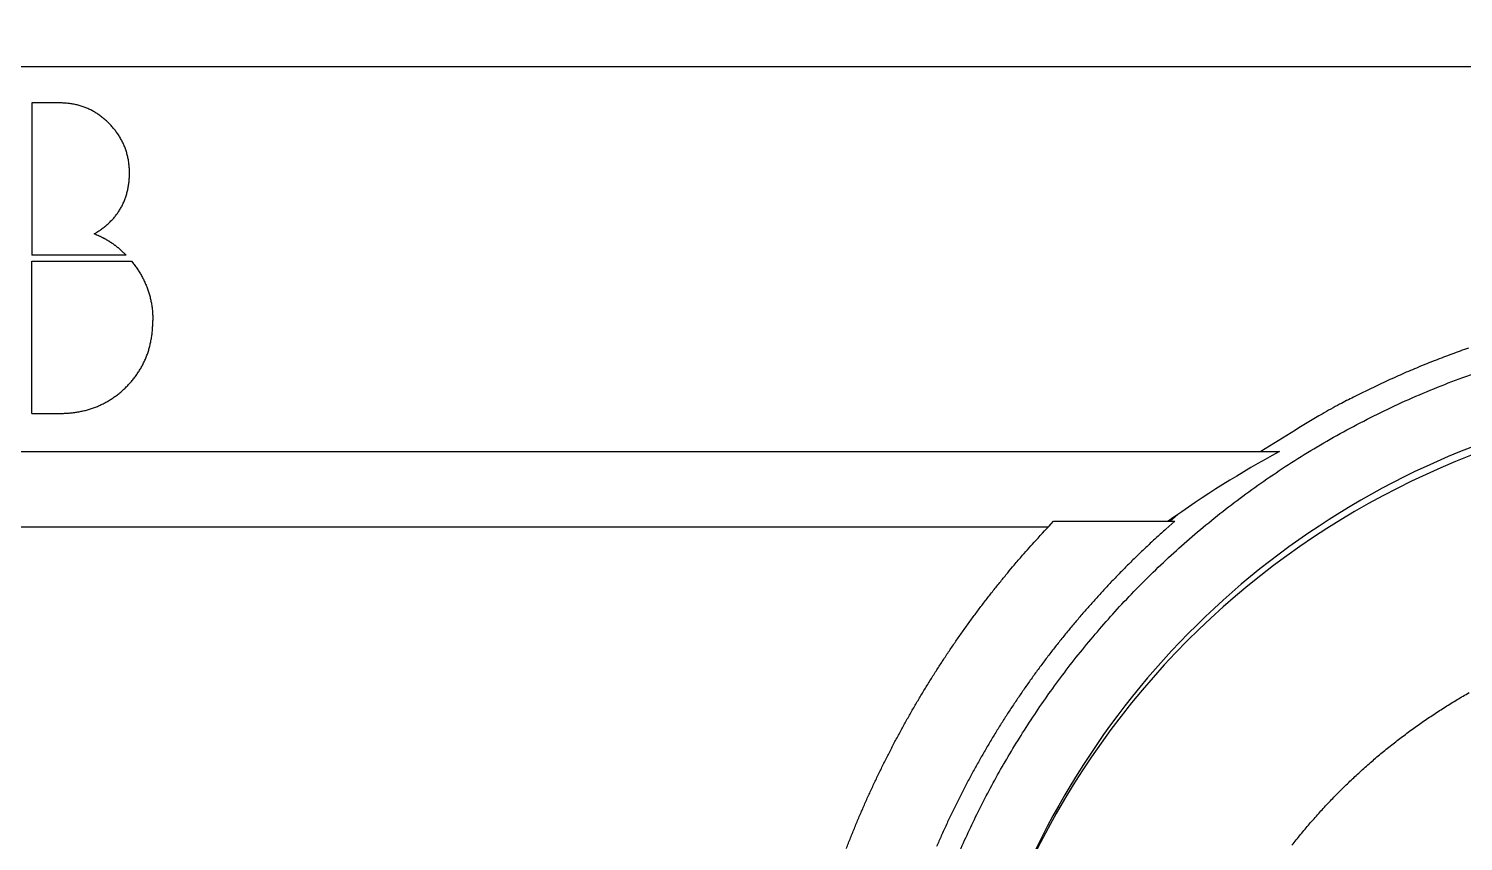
# Model space of a CAD drawing. Header units: millimetres. Extents: x 0 to 840, y -1485 to 297.
# Drawn here: x 185.591 to 188.112, y -1303.787 to -1302.358 of the extents above; entities that cross this region are included whole.
import ezdxf

# ---------------------------------------------------------------- set-up
doc = ezdxf.new("R2010")
doc.units = ezdxf.units.MM

# ---------------------------------------------------------------- blocks, each defined once
blk = doc.blocks.new('OTM30F3M_(40_60_63_80_100_125)_M')
blk.add_lwpolyline([(15.95, 3.6592), (15.95, 2.9009), (7.1443, 2.9009), (7.1443, 7.005), (15.95, 7.005), (15.95, 6.3043)])
at = {"linetype": 'Continuous'}
for points in [[(7.18, 7.005), (15.82, 7.005)], [(7.1443, 6.3276), (10.6432, 6.3276)], [(10.2365, 6.1946), (7.1443, 6.1946)]]:
    blk.add_lwpolyline(points, dxfattribs=at)
at = {"color": 1, "linetype": 'Continuous'}
for points in [[(8.4507, 6.9407), (8.4507, 6.6729)], [(8.6162, 6.6729), (8.4507, 6.6729)], [(8.4507, 6.6624), (8.6259, 6.6624)], [(8.4507, 6.3946), (8.4507, 6.6624)]]:
    blk.add_lwpolyline(points, dxfattribs=at)
for points in [[(8.5599, 6.7104), (8.5634, 6.7124, 0.005995), (8.5667, 6.7145, 0.006158), (8.5699, 6.7166, 0.006327), (8.573, 6.7188, 0.006488), (8.576, 6.721, 0.006652), (8.579, 6.7233, 0.006806), (8.5818, 6.7257, 0.006962), (8.5845, 6.7281, 0.007105), (8.5872, 6.7306, 0.007246), (8.5897, 6.7331, 0.007374), (8.5922, 6.7356, 0.007496), (8.5945, 6.7383, 0.007603), (8.5968, 6.7409, 0.007701), (8.5989, 6.7437, 0.007783), (8.601, 6.7465, 0.007853), (8.603, 6.7493, 0.007906), (8.6048, 6.7522, 0.007945), (8.6066, 6.7551, 0.007966), (8.6083, 6.7581, 0.007972), (8.6099, 6.7612, 0.007961), (8.6114, 6.7643, 0.007933), (8.6128, 6.7675, 0.00789), (8.6141, 6.7707, 0.00783), (8.6153, 6.774, 0.007758), (8.6164, 6.7773, 0.007668), (8.6174, 6.7807, 0.00757), (8.6183, 6.7841, 0.007454), (8.6191, 6.7876, 0.007332), (8.6198, 6.7911, 0.007198), (8.6204, 6.7947, 0.007061), (8.621, 6.7984, 0.006907), (8.6214, 6.8021, 0.006759), (8.6217, 6.8059, 0.006597), (8.622, 6.8097, 0.006397), (8.6221, 6.8136, 0.006266), (8.6222, 6.8175, 0.006364), (8.6221, 6.8214, 0.00658), (8.622, 6.8253, 0.006996), (8.6217, 6.8292, 0.007295), (8.6213, 6.833, 0.007321), (8.6208, 6.8367, 0.007393), (8.6203, 6.8404, 0.007536), (8.6196, 6.8441, 0.007654), (8.6187, 6.8477, 0.007727), (8.6178, 6.8513, 0.007796), (8.6168, 6.8548, 0.007856), (8.6157, 6.8583, 0.007902), (8.6144, 6.8617, 0.007927), (8.6131, 6.8651, 0.007938), (8.6116, 6.8684, 0.007932), (8.6101, 6.8717, 0.007911), (8.6084, 6.875, 0.007875), (8.6066, 6.8782, 0.007821), (8.6048, 6.8814, 0.007752), (8.6028, 6.8845, 0.007672), (8.6007, 6.8876, 0.007584), (8.5985, 6.8906, 0.007467), (8.5962, 6.8936, 0.007341), (8.5937, 6.8965, 0.007231), (8.5912, 6.8994, 0.007103), (8.5886, 6.9023, 0.006927), (8.5859, 6.9051, 0.006881), (8.5831, 6.9078, 0.006971), (8.5802, 6.9104, 0.007163), (8.5773, 6.9129, 0.007361), (8.5744, 6.9153, 0.007449), (8.5714, 6.9176, 0.007545), (8.5684, 6.9198, 0.007662), (8.5653, 6.9219, 0.007764), (8.5621, 6.9238, 0.007837), (8.559, 6.9257, 0.007901), (8.5558, 6.9274, 0.007952), (8.5525, 6.9291, 0.007989), (8.5492, 6.9306, 0.008007), (8.5458, 6.932, 0.00801), (8.5424, 6.9333, 0.007995), (8.539, 6.9345, 0.007967), (8.5355, 6.9356, 0.007926), (8.5319, 6.9366, 0.007861), (8.5284, 6.9375, 0.007775), (8.5247, 6.9383, 0.007703), (8.5211, 6.9389, 0.007657), (8.5173, 6.9395, 0.007474), (8.5136, 6.9399, 0.007151), (8.5098, 6.9403, 0.007285), (8.5059, 6.9405, 0.007924), (8.502, 6.9406, 0.006615), (8.4981, 6.9407, 0.003218), (8.4941, 6.9407, 0.001225), (8.4902, 6.9407, 0.000074), (8.4863, 6.9407, -0.000313), (8.4823, 6.9407, -0.000016), (8.4782, 6.9407, 0.000076), (8.4744, 6.9407, 0.000007), (8.4709, 6.9407, -0.000023), (8.4665, 6.9407, 0.000001), (8.4596, 6.9407, 0.000003), (8.4507, 6.9407, -0.000001)], [(8.6162, 6.6729), (8.615, 6.6741, 0.002774), (8.6138, 6.6753, 0.002781), (8.6126, 6.6765, 0.00279), (8.6114, 6.6777, 0.0028), (8.6102, 6.6789, 0.002809), (8.609, 6.68, 0.002817), (8.6077, 6.6812, 0.002824), (8.6065, 6.6823, 0.002831), (8.6052, 6.6834, 0.002836), (8.6039, 6.6845, 0.002841), (8.6027, 6.6856, 0.002845), (8.6014, 6.6866, 0.002848), (8.6, 6.6877, 0.00285), (8.5987, 6.6887, 0.002852), (8.5974, 6.6897, 0.002852), (8.596, 6.6907, 0.002852), (8.5947, 6.6917, 0.002851), (8.5933, 6.6927, 0.002849), (8.5919, 6.6937, 0.002846), (8.5905, 6.6946, 0.002843), (8.5891, 6.6955, 0.002838), (8.5877, 6.6964, 0.002831), (8.5863, 6.6973, 0.002827), (8.5848, 6.6982, 0.002825), (8.5833, 6.6991, 0.00281), (8.5819, 6.7, 0.002785), (8.5804, 6.7008, 0.002799), (8.5789, 6.7016, 0.002846), (8.5774, 6.7024, 0.002754), (8.5759, 6.7032, 0.002561), (8.5743, 6.704, 0.002815), (8.5728, 6.7048, 0.003339), (8.5712, 6.7055, 0.002519), (8.5697, 6.7063, 0.000859), (8.5683, 6.7069, 0.003533), (8.5665, 6.7077, 0.006012), (8.5637, 6.7088, 0.002906), (8.5599, 6.7104, 0.001531)], [(8.6259, 6.6624), (8.6283, 6.6594, -0.005239), (8.6307, 6.6563, -0.005316), (8.633, 6.6532, -0.005392), (8.6352, 6.65, -0.005462), (8.6373, 6.6468, -0.005531), (8.6394, 6.6436, -0.005593), (8.6413, 6.6404, -0.005653), (8.6432, 6.6371, -0.005705), (8.645, 6.6338, -0.005754), (8.6467, 6.6305, -0.005797), (8.6483, 6.6272, -0.005833), (8.6498, 6.6238, -0.00586), (8.6513, 6.6204, -0.005889), (8.6527, 6.617, -0.005917), (8.654, 6.6135, -0.005914), (8.6552, 6.61, -0.005882), (8.6563, 6.6065, -0.005931), (8.6573, 6.603, -0.006042), (8.6583, 6.5994, -0.005854), (8.6592, 6.5958, -0.005447), (8.6599, 6.5922, -0.005984), (8.6607, 6.5885, -0.007086), (8.6613, 6.5847, -0.005334), (8.6618, 6.5811, -0.001823), (8.6623, 6.5778, -0.007451), (8.6626, 6.5736, -0.012575), (8.663, 6.5669, -0.006026), (8.6633, 6.5582, -0.003162)], [(8.4507, 6.3946), (8.4548, 6.3946, 0), (8.4589, 6.3946, -0.000002), (8.463, 6.3946, 0), (8.4672, 6.3946, 0.000009), (8.4713, 6.3946, -0.000002), (8.4754, 6.3946, -0.000034), (8.4795, 6.3946, 0.000008), (8.4836, 6.3946, 0.000135), (8.4877, 6.3946, -0.000031), (8.4919, 6.3946, -0.000531), (8.496, 6.3946, 0.00015), (8.5001, 6.3946, 0.002194), (8.5042, 6.3947, 0.003654), (8.5082, 6.3948, 0.004895), (8.5122, 6.395, 0.005391), (8.5162, 6.3953, 0.005176), (8.5201, 6.3957, 0.00516), (8.524, 6.3962, 0.005322), (8.5279, 6.3967, 0.005434), (8.5317, 6.3973, 0.00549), (8.5355, 6.398, 0.005559), (8.5392, 6.3988, 0.005634), (8.5429, 6.3996, 0.005703), (8.5465, 6.4005, 0.005762), (8.5501, 6.4016, 0.005818), (8.5537, 6.4026, 0.005868), (8.5572, 6.4038, 0.005914), (8.5607, 6.4051, 0.005951), (8.5642, 6.4064, 0.005983), (8.5676, 6.4078, 0.006008), (8.5709, 6.4093, 0.006026), (8.5743, 6.4109, 0.006037), (8.5775, 6.4125, 0.006041), (8.5808, 6.4143, 0.006038), (8.584, 6.4161, 0.006027), (8.5872, 6.4179, 0.006011), (8.5903, 6.4199, 0.005985), (8.5934, 6.422, 0.005954), (8.5964, 6.4241, 0.005917), (8.5994, 6.4263, 0.005877), (8.6024, 6.4286, 0.005822), (8.6053, 6.431, 0.005763), (8.6082, 6.4334, 0.00571), (8.611, 6.4359, 0.00565), (8.6138, 6.4385, 0.005563), (8.6166, 6.4412, 0.005526), (8.6193, 6.444, 0.005557), (8.6219, 6.4468, 0.00566), (8.6245, 6.4496, 0.005769), (8.6269, 6.4525, 0.005813), (8.6293, 6.4554, 0.005862), (8.6316, 6.4583, 0.005925), (8.6338, 6.4613, 0.00598), (8.636, 6.4644, 0.006019), (8.638, 6.4675, 0.006055), (8.64, 6.4706, 0.006085), (8.6419, 6.4738, 0.006109), (8.6437, 6.477, 0.006123), (8.6455, 6.4802, 0.006132), (8.6471, 6.4835, 0.006133), (8.6487, 6.4868, 0.006125), (8.6502, 6.4902, 0.006108), (8.6516, 6.4936, 0.006091), (8.653, 6.4971, 0.006074), (8.6542, 6.5006, 0.006023), (8.6554, 6.5041, 0.005945), (8.6565, 6.5077, 0.005948), (8.6575, 6.5114, 0.006013), (8.6584, 6.515, 0.00578), (8.6593, 6.5187, 0.00534), (8.66, 6.5225, 0.005824), (8.6607, 6.5263, 0.006843), (8.6613, 6.5303, 0.005107), (8.6619, 6.534, 0.001736), (8.6623, 6.5374, 0.007079), (8.6627, 6.5419, 0.011794), (8.663, 6.5489, 0.00559), (8.6633, 6.5582, 0.002918)]]:
    blk.add_lwpolyline(points, format="xyb", dxfattribs=at)
at = {"color": 4, "linetype": 'Continuous'}
for points in [[(10.9755, 6.5095, 0.004856), (10.946, 6.4989, 0.004955), (10.9166, 6.4877, 0.004814), (10.8875, 6.476, 0.004496), (10.8589, 6.4638, 0.004967), (10.83, 6.4507, 0.005933), (10.8008, 6.4367, 0.004502), (10.7735, 6.4233, 0.001526), (10.7489, 6.4108, 0.006374), (10.718, 6.3936, 0.011021), (10.6713, 6.3654, 0.005383), (10.6106, 6.3276, 0.002844)], [(10.0756, 5.6116, -0.012575), (10.1092, 5.6849, -0.012902), (10.1477, 5.7588, -0.013442), (10.1918, 5.8327, -0.013775), (10.2413, 5.9064, -0.014315), (10.2968, 5.9791, -0.014643), (10.3581, 6.0504, -0.015175), (10.4257, 6.1197, -0.015485), (10.4992, 6.1862, -0.015979), (10.5789, 6.2493, -0.016275), (10.6643, 6.3082, -0.016754), (10.7554, 6.3623, -0.016965), (10.8516, 6.4109, -0.017256), (10.9526, 6.4531, -0.017582), (11.0577, 6.4886, -0.018184)], [(12.0931, 6.3043, 0.515375), (10.0783, 5.1413)], [(11.9881, 6.3329, 1.424401), (11.988, 3.6305)], [(10.6432, 6.3276, 0.032085), (10.4477, 6.205)], [(16.1831, 6.3043, 0), (16.1197, 6.3043, 0), (16.0563, 6.3043)], [(13.457, 6.3043), (13.3936, 6.3043), (13.3302, 6.3043), (13.2668, 6.3043), (13.2034, 6.3043), (13.14, 6.3043), (13.0766, 6.3043), (13.0132, 6.3043), (12.9498, 6.3043), (12.8865, 6.3043), (12.823, 6.3043), (12.7595, 6.3043), (12.6962, 6.3043, 0), (12.6333, 6.3043), (12.5694, 6.3043, 0), (12.5041, 6.3043), (12.4427, 6.3043, 0), (12.3871, 6.3043, 0), (12.3159, 6.3043, -0.000001), (12.2061, 6.3043, -0.000001), (12.0623, 6.3043, 0)], [(12.0691, 6.3008), (12.1429, 6.3008, 0), (12.2168, 6.3008, 0), (12.2906, 6.3008, 0), (12.3645, 6.3008, 0), (12.4383, 6.3008, 0), (12.5122, 6.3008), (12.586, 6.3008, 0), (12.6599, 6.3008, 0), (12.7337, 6.3008), (12.8076, 6.3008), (12.8814, 6.3008), (12.9553, 6.3008), (13.0291, 6.3008), (13.103, 6.3008), (13.1768, 6.3008), (13.2507, 6.3008), (13.3245, 6.3008), (13.3984, 6.3008), (13.4722, 6.3008)], [(13.6938, 6.3008, 0), (13.7676, 6.3008)], [(15.3923, 6.3008, 0), (15.4661, 6.3008)], [(15.6878, 6.3008, 0), (15.7615, 6.3008)], [(15.9092, 6.3008, 0), (15.9854, 6.3008)], [(16.2046, 6.3008, 0), (16.3325, 6.3008)], [(9.8821, 5.6295, -0.00289), (9.8894, 5.6483, -0.002888), (9.897, 5.667, -0.002885), (9.9048, 5.6856, -0.002883), (9.9127, 5.7041, -0.002881), (9.9209, 5.7225, -0.002879), (9.9294, 5.7408, -0.002877), (9.938, 5.759, -0.002876), (9.9468, 5.7771, -0.002875), (9.9559, 5.7951, -0.002874), (9.9651, 5.813, -0.002873), (9.9746, 5.8308, -0.002873), (9.9842, 5.8485, -0.002872), (9.9941, 5.866, -0.002872), (10.0041, 5.8835, -0.002873), (10.0144, 5.9008, -0.002872), (10.0249, 5.918, -0.002872), (10.0355, 5.9351, -0.002874), (10.0464, 5.952, -0.00288), (10.0574, 5.9689, -0.002874), (10.0687, 5.9856, -0.002858), (10.0801, 6.0021, -0.002885), (10.0918, 6.0186, -0.002945), (10.1036, 6.0349, -0.002863), (10.1156, 6.0511, -0.002675), (10.1277, 6.067, -0.002956), (10.1402, 6.083, -0.00353), (10.1532, 6.0992, -0.002678), (10.1655, 6.1144, -0.000912), (10.1768, 6.128, -0.003789), (10.1916, 6.1452, -0.006538), (10.215, 6.1712, -0.003195), (10.246, 6.2049, -0.00169)], [(10.4593, 6.205), (10.4434, 6.1911, 0.003308), (10.4278, 6.1769, 0.003316), (10.4123, 6.1626, 0.003317), (10.397, 6.1481, 0.00331), (10.3819, 6.1333, 0.003306), (10.3671, 6.1184, 0.003302), (10.3524, 6.1033, 0.0033), (10.338, 6.088, 0.003296), (10.3237, 6.0725, 0.003294), (10.3097, 6.0569, 0.003291), (10.2959, 6.0411, 0.003289), (10.2823, 6.025, 0.003287), (10.2689, 6.0089, 0.003285), (10.2557, 5.9925, 0.003283), (10.2427, 5.976, 0.003282), (10.23, 5.9593, 0.003281), (10.2175, 5.9424, 0.00328), (10.2052, 5.9254, 0.003279), (10.1932, 5.9082, 0.003279), (10.1813, 5.8909, 0.003279), (10.1697, 5.8734, 0.003279), (10.1584, 5.8558, 0.003277), (10.1472, 5.838, 0.00328), (10.1363, 5.82, 0.003287), (10.1257, 5.8019, 0.00328), (10.1153, 5.7837, 0.003261), (10.1051, 5.7654, 0.003291), (10.0951, 5.7468, 0.00336), (10.0854, 5.7282, 0.003266), (10.076, 5.7094, 0.003051), (10.0668, 5.6907, 0.003371), (10.0578, 5.6715, 0.004026), (10.0488, 5.6517, 0.003054), (10.0406, 5.6331, 0.001038)], [(10.4645, 6.2169), (10.4641, 6.2167, 0.000072), (10.4638, 6.2164, 0.000072), (10.4634, 6.2161, 0.000072), (10.4631, 6.2158, 0.000072), (10.4628, 6.2155, 0.000072), (10.4624, 6.2152, 0.000072), (10.4621, 6.2149, 0.000072), (10.4617, 6.2146, 0.000072), (10.4614, 6.2143, 0.000072), (10.461, 6.214, 0.000072), (10.4607, 6.2137, 0.000072), (10.4603, 6.2134, 0.000072), (10.46, 6.2131, 0.000072), (10.4596, 6.2128, 0.000072), (10.4593, 6.2125, 0.000072), (10.4589, 6.2122, 0.000072), (10.4586, 6.2119, 0.000072), (10.4582, 6.2116, 0.000072), (10.4579, 6.2113, 0.000072), (10.4576, 6.211, 0.000072), (10.4572, 6.2107, 0.000072), (10.4569, 6.2104, 0.000072), (10.4565, 6.2101, 0.000072), (10.4562, 6.2098, 0.000072), (10.4558, 6.2095, 0.000072), (10.4555, 6.2092, 0.000072), (10.4551, 6.2089, 0.000072), (10.4548, 6.2086, 0.000074), (10.4544, 6.2083, 0.000072), (10.4541, 6.208, 0.000067), (10.4538, 6.2077, 0.000074), (10.4534, 6.2074, 0.000088), (10.4531, 6.2071, 0.000067), (10.4527, 6.2068, 0.000023), (10.4524, 6.2065, 0.000094), (10.452, 6.2062, 0.000162), (10.4514, 6.2057, 0.000079), (10.4507, 6.205, 0.000042)], [(10.6651, 5.6351, -0.002846), (10.6726, 5.6446, -0.002845), (10.6803, 5.6541, -0.002845), (10.688, 5.6634, -0.002845), (10.6959, 5.6727, -0.002846), (10.7039, 5.6819, -0.002847), (10.712, 5.691, -0.002849), (10.7201, 5.7, -0.002853), (10.7284, 5.7089, -0.002854), (10.7368, 5.7177, -0.002853), (10.7453, 5.7264, -0.002864), (10.7539, 5.735, -0.002886), (10.7626, 5.7435, -0.002893), (10.7714, 5.7519, -0.002889), (10.7802, 5.7602, -0.002883), (10.7892, 5.7684, -0.002875), (10.7983, 5.7765, -0.002868), (10.8075, 5.7845, -0.002862), (10.8167, 5.7924, -0.002857), (10.8261, 5.8002, -0.002852), (10.8355, 5.8078, -0.002848), (10.8451, 5.8154, -0.002844), (10.8547, 5.8229, -0.00284), (10.8644, 5.8302, -0.002837), (10.8742, 5.8375, -0.002835), (10.8841, 5.8446, -0.002833), (10.894, 5.8516, -0.002832), (10.9041, 5.8585, -0.002831), (10.9142, 5.8653, -0.00283), (10.9244, 5.872, -0.00283), (10.9346, 5.8785, -0.002831), (10.945, 5.885, -0.002832), (10.9554, 5.8913, -0.002834), (10.9659, 5.8975, -0.002836), (10.9764, 5.9036, -0.002839)], [(16.4063, 6.0419, 0), (16.3125, 6.0419, 0), (16.2188, 6.0419, 0), (16.1251, 6.0419, 0), (16.0313, 6.0419, 0), (15.9376, 6.0419, 0), (15.8438, 6.0419, 0), (15.7501, 6.0419, 0), (15.6563, 6.0419, 0), (15.5626, 6.0419, 0), (15.4688, 6.0419, 0), (15.3751, 6.0419, 0), (15.2814, 6.0419, 0), (15.1876, 6.0419, 0), (15.0939, 6.0419, 0), (15.0001, 6.0419, 0), (14.9064, 6.0419, 0), (14.8126, 6.0419, 0), (14.7189, 6.0419, 0), (14.6251, 6.0419, 0), (14.5314, 6.0419, 0), (14.4376, 6.0419)], [(14.3439, 6.0419, 0), (14.2502, 6.0419, 0), (14.1564, 6.0419)], [(14.0627, 6.0419, 0), (13.969, 6.0419, 0), (13.8752, 6.0419, 0), (13.7812, 6.0419, 0), (13.6877, 6.0419)], [(13.5947, 6.0419, 0), (13.5002, 6.0419, 0), (13.4035, 6.0419), (13.3127, 6.0419), (13.2306, 6.0419), (13.1252, 6.0419, 0), (12.9629, 6.0419), (12.7502, 6.0419)], [(16.375, 5.7966, 0), (16.25, 5.7966, 0), (16.125, 5.7966, 0), (16, 5.7966, 0), (15.875, 5.7966, 0), (15.75, 5.7966, 0), (15.625, 5.7966, 0), (15.5, 5.7966, 0), (15.375, 5.7966, 0), (15.25, 5.7966, 0), (15.125, 5.7966, 0), (15, 5.7966, 0), (14.875, 5.7966, 0), (14.75, 5.7966, 0), (14.625, 5.7966, 0), (14.5, 5.7966, 0), (14.375, 5.7966, 0), (14.25, 5.7966, 0), (14.125, 5.7966, 0), (14, 5.7966, 0), (13.875, 5.7966, 0), (13.75, 5.7966, 0), (13.625, 5.7966, 0), (13.5, 5.7966, 0), (13.375, 5.7966, 0), (13.25, 5.7966, 0), (13.1251, 5.7966, 0), (13, 5.7966, 0), (12.8748, 5.7966, 0), (12.75, 5.7966, 0), (12.626, 5.7966, 0), (12.5, 5.7966, -0.000001), (12.3711, 5.7966, 0), (12.25, 5.7966, 0), (12.1406, 5.7966, -0.000001), (12, 5.7966, -0.000001), (11.7836, 5.7966, -0.000001), (11.5, 5.7966, 0)], [(11.5, 4.1669), (11.625, 4.1669), (11.75, 4.1669), (11.875, 4.1669), (12, 4.1669), (12.125, 4.1669), (12.25, 4.1669), (12.375, 4.1669), (12.5, 4.1669), (12.625, 4.1669), (12.75, 4.1669), (12.875, 4.1669, 0), (13, 4.1669), (13.125, 4.1669), (13.25, 4.1669), (13.375, 4.1669), (13.5, 4.1669)], [(15.1253, 4.1669, 0), (15.25, 4.1669)], [(15.8595, 4.1669, 0), (16, 4.1669)], [(16.2188, 3.9215, 0), (16.1251, 3.9215)], [(15.4688, 3.9215, 0), (15.3751, 3.9215)], [(15.0001, 3.9215, 0), (14.9064, 3.9215)], [(14.0627, 3.9215, 0), (13.969, 3.9215)], [(12.0622, 3.6592), (12.1731, 3.6592), (12.2841, 3.6592), (12.395, 3.6592), (12.506, 3.6592), (12.6169, 3.6592), (12.7279, 3.6592), (12.8388, 3.6592), (12.9498, 3.6592, 0), (13.0607, 3.6592, 0), (13.1717, 3.6592, 0), (13.2826, 3.6592), (13.3935, 3.6592), (13.5045, 3.6592)], [(15.1687, 3.6592, 0), (15.2799, 3.6592)], [(15.9315, 3.6592, 0), (16.0563, 3.6592, 0), (16.2484, 3.6592, 0), (16.5, 3.6592)], [(12.069, 3.6626), (12.1429, 3.6626, 0.000001), (12.2167, 3.6626, 0.000002), (12.2906, 3.6626, 0.000002), (12.3644, 3.6626, 0), (12.4383, 3.6626, 0), (12.5121, 3.6626, 0), (12.586, 3.6626, 0), (12.6598, 3.6626), (12.7337, 3.6626, 0), (12.8075, 3.6626), (12.8814, 3.6626), (12.9552, 3.6626), (13.0291, 3.6626), (13.1029, 3.6626, 0), (13.1768, 3.6626), (13.2506, 3.6626), (13.3245, 3.6626, 0), (13.3983, 3.6626), (13.4722, 3.6626)], [(13.8414, 3.6626, 0), (13.9153, 3.6626)], [(14.6538, 3.6626, 0), (14.7276, 3.6626, 0), (14.8015, 3.6626)], [(14.8753, 3.6626, 0), (14.9492, 3.6626)], [(15.0969, 3.6626, 0), (15.1707, 3.6626)], [(15.3184, 3.6626, 0), (15.3923, 3.6626, 0), (15.4661, 3.6626)], [(15.5399, 3.6626, 0), (15.6138, 3.6626)], [(15.7615, 3.6626, 0), (15.8348, 3.6626, 0), (15.9092, 3.6626, 0), (15.9854, 3.6626, 0), (16.0569, 3.6626)], [(16.1216, 3.6626, 0), (16.2046, 3.6626, 0), (16.3325, 3.6626, 0), (16.5, 3.6626, 0)]]:
    blk.add_lwpolyline(points, format="xyb", dxfattribs=at)
blk.add_lwpolyline([(10.246, 6.2049), (10.4593, 6.205)], dxfattribs=at)

msp = doc.modelspace()

# ---------------------------------------------------------------- block references
msp.add_blockref('OTM30F3M_(40_60_63_80_100_125)_M', (177.1457, -1309.4295))

doc.saveas('drawing.dxf')
